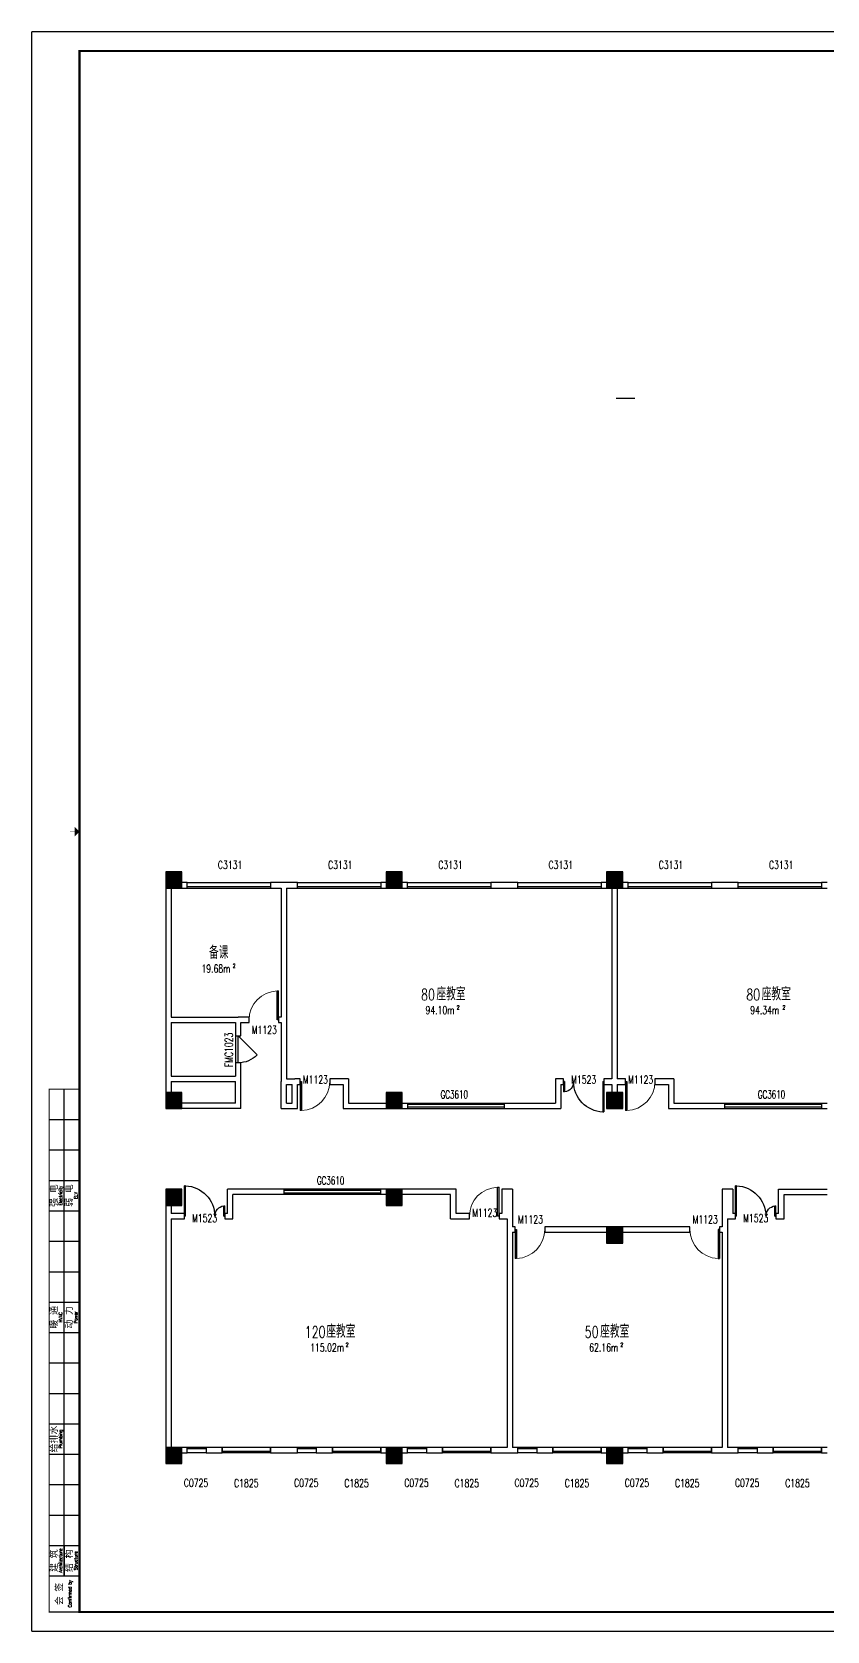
# Model space of a CAD drawing. Header units: millimetres. Extents: x 0 to 180559, y 0 to 202470.
# Drawn here: x 0 to 29574, y 74857 to 134316 of the extents above; entities that cross this region are included whole.
import ezdxf
from ezdxf.enums import TextEntityAlignment as Align

# ---------------------------------------------------------------- set-up
doc = ezdxf.new("R2010")
doc.units = ezdxf.units.MM
doc.linetypes.add('DASH', pattern=[0.35, 0.25, -0.1])
for name, color, linetype in [('0-PAVE', 156, 'Continuous'), ('COLUMN', 242, 'Continuous'), ('DOOR', 242, 'Continuous'), ('DOOR_FIRE', 4, 'Continuous'), ('DOOR_FIRE_TEXT', 7, 'Continuous'), ('FRAME', 7, 'Continuous'), ('PUB_HATCH', 8, 'Continuous'), ('SPACE', 7, 'Continuous'), ('WALL', 152, 'Continuous'), ('WINDOW', 122, 'Continuous'), ('WINDOW_TEXT', 7, 'Continuous')]:
    doc.layers.add(name, color=color, linetype=linetype)
doc.styles.add('_TCH_SPACE', font='SIMPLEX', dxfattribs={"height": 5, "bigfont": 'GBCBIG'})
doc.styles.add('_TCH_WINDOW', font='SIMPLEX', dxfattribs={"height": 3.5, "bigfont": 'GBCBIG'})
doc.styles.add('TKZ1_tjhts.shx', font='tjromant.shx', dxfattribs={"bigfont": 'tjhts.shx'})
doc.styles.add('TKZ2_tjkts.shx', font='tjromant.shx', dxfattribs={"bigfont": 'tjkts.shx'})
doc.styles.add('仿宋单线', font='tjromans.shx', dxfattribs={"width": 0.65, "bigfont": 'tjhztxt.shx'})

# ---------------------------------------------------------------- blocks, each defined once
blk = doc.blocks.new('TJAD_TK_A0_A')
at = {"layer": 'FRAME'}
for p, q in [((1188.88, 841.06), (-0.12, 841.06)), ((-0.12, 0.06), (-0.12, 841.06)), ((16.88, 29.06), (16.88, 285.06)), ((8.88, 269.06), (24.88, 269.06)), ((8.88, 253.06), (24.88, 253.06)), ((8.88, 237.06), (24.88, 237.06)), ((8.88, 221.06), (24.88, 221.06)), ((8.88, 205.06), (24.88, 205.06)), ((8.88, 189.06), (24.88, 189.06)), ((8.88, 173.06), (24.88, 173.06)), ((8.88, 157.06), (24.88, 157.06)), ((8.88, 141.06), (24.88, 141.06)), ((8.88, 125.06), (24.88, 125.06)), ((8.88, 109.06), (24.88, 109.06)), ((8.88, 93.06), (24.88, 93.06)), ((8.88, 77.06), (24.88, 77.06)), ((8.88, 61.06), (24.88, 61.06)), ((8.88, 45.06), (24.88, 45.06)), ((16.88, 45.06), (16.88, 29.06)), ((8.88, 29.06), (24.88, 29.06)), ((-0.12, 0.06), (1188.88, 0.06))]:
    blk.add_line(p, q, dxfattribs=at)
at = {"layer": 'FRAME', "const_width": 1.2}
blk.add_lwpolyline([(1178.88, 10.06), (1178.88, 831.06), (24.88, 831.06), (24.88, 10.06)], close=True, dxfattribs=at)
at = {"layer": 'FRAME'}
for points, const_width in [([(22.38, 420.56), (19.88, 420.56)], 0.3), ([(24.88, 10.06), (8.88, 10.06), (8.88, 285.06), (24.88, 285.06)], 0.6)]:
    blk.add_lwpolyline(points, dxfattribs=dict(at, const_width=const_width))
blk.add_solid([(22.38, 418.06), (22.38, 423.06), (24.88, 420.56)], dxfattribs=at)
at = {"style": 'TKZ1_tjhts.shx'}
for tag, p, height, flags in [('ClientChinese_001', (977.79, 443.57), 5, 8), ('ClientChinese_002', (1013.71, 434.65), 5, 8), ('DescriptionChineseA_001', (1089.55, 425.89), 3.6, 8), ('RevA', (1115.23, 424.56), 3, 8), ('ProjectNameChinese_001', (992.73, 296.22), 5, 8), ('SubProjectChinese_001', (1095.02, 282.68), 3, 8), ('SubProjectNo', (1158.66, 271.34), 3, 8), ('ApprovedBy', (1120.43, 250.26), 3.6, 8), ('ReviewedBy', (1120.43, 240.36), 3.6, 8), ('ApprovedBySignPos', (1139.55, 247.78), 3.6, 9), ('ReviewedBySignPos', (1139.55, 238.08), 3.6, 9), ('CheckedBy', (1120.43, 230.63), 3.6, 8), ('CheckedBySignPos', (1138.96, 228.13), 3.6, 9), ('PrincipalInCharge1', (1120.43, 219.88), 3.6, 8), ('PrincipalInCharge1SignPos', (1138.79, 217.18), 3.6, 9), ('PrincipalInCharge2', (1120.43, 210.44), 3.6, 8), ('PrincipalInCharge2SignPos', (1138.61, 207.69), 3.6, 9), ('DisciplineResponsible1', (1120.43, 200.15), 3.6, 8), ('DisciplineResponsible2', (1120.43, 190.13), 3.6, 8), ('DisciplineResponsible1SignPos', (1139.16, 197.4), 3.6, 9), ('DisciplineResponsible2SignPos', (1138.95, 187.58), 3.6, 9), ('DesignedBy1', (1120.43, 180.47), 3.6, 8), ('DesignedBy1SignPos', (1138.5, 177.67), 3.6, 9), ('DesignedBy2', (1120.43, 169.78), 3.6, 8), ('DesignedBy2SignPos', (1138.65, 167.23), 3.6, 9), ('DrawnBy', (1120.43, 160.19), 3.6, 8), ('DrawnBySignPos', (1138.65, 157.82), 3.6, 9), ('DisciplineChinese', (1119.24, 125.84), 3.6, 8), ('StageChinese', (1158.76, 125.37), 3.6, 8), ('DisciplineEnglish', (1119.42, 122.2), 2.2, 8), ('StageEnglish', (1158.94, 121.73), 2.2, 8), ('SheetNo', (1118.87, 114.03), 3, 8), ('Rev2', (1158.86, 113.56), 3, 8)]:
    blk.add_attdef(tag, p, '', height=height, dxfattribs=dict(at, flags=flags))
at = {"style": 'TKZ1_tjhts.shx', "width": 0.7, "flags": 8}
for tag, p, height in [('DateA', (1099.36, 424.56), 3), ('ProjectNo', (1119.31, 270.56), 3), ('ApprovedByDate', (1159.94, 250.39), 3.6), ('ReviewedByDate', (1159.94, 241), 3.6), ('CheckedByDate', (1159.94, 230.41), 3.6), ('PrincipalInCharge1Date', (1159.94, 220.36), 3.6), ('PrincipalInCharge2Date', (1159.94, 210.61), 3.6), ('DisciplineResponsible1Date', (1159.94, 200.05), 3.6), ('DisciplineResponsible2Date', (1159.94, 190.43), 3.6), ('DesignedBy1Date', (1159.94, 179.93), 3.6), ('DesignedBy2Date', (1159.94, 169.41), 3.6), ('DrawnByDate', (1159.94, 159.78), 3.6)]:
    blk.add_attdef(tag, p, '', height=height, dxfattribs=at)
at = {"style": 'TKZ1_tjhts.shx', "flags": 8}
for tag, height, p in [('DescriptionEnglishA', 2.2, (1150.82, 423.33)), ('ClientEnglish', 3, (1139.46, 390.63)), ('ProjectNameEnglish', 3, (1142.02, 290.26)), ('SubProjectEnglish', 2.2, (1148.76, 279.65)), ('SheetTitleEnglish', 3, (1142.79, 135.3))]:
    blk.add_attdef(tag, text='', height=height, dxfattribs=at).set_placement(p, align=Align.MIDDLE_CENTER)
at = {"style": 'TKZ1_tjhts.shx', "flags": 9}
for tag, p in [('Electricity3SignPos', (15.68, 269.92)), ('Electricity2SignPos', (15.71, 253.14)), ('ELV3SignPos', (23.47, 269.59)), ('Electricity1SignPos', (15.63, 237.78)), ('ELV2SignPos', (23.5, 252.81)), ('ELV1SignPos', (23.42, 237.46)), ('HVAC3SignPos', (14.96, 205.89)), ('Power3SignPos', (23.18, 205.92)), ('HVAC2SignPos', (15.13, 189.18)), ('Power2SignPos', (23.38, 189.51)), ('HVAC1SignPos', (15.89, 173.16)), ('Power1SignPos', (23.75, 173.22)), ('Plumbing3SignPos', (16.07, 141.15)), ('Structure7SignPos', (23.2, 141.11)), ('Structure6SignPos', (23, 125.87)), ('Plumbing2SignPos', (14.83, 125.62)), ('Plumbing1SignPos', (15.66, 109.11)), ('Structure5SignPos', (23, 110.08)), ('Structure4SignPos', (23, 93.78)), ('Architecture3SignPos', (16.07, 77.07)), ('Structure3SignPos', (22.74, 77.47)), ('Architecture2SignPos', (15.8, 61.24)), ('Structure2SignPos', (23.12, 62.01)), ('Architecture1SignPos', (16.88, 45.06)), ('Structure1SignPos', (23.11, 45.86))]:
    blk.add_attdef(tag, p, '', height=2.5, rotation=90, dxfattribs=at)
at = {"style": 'TKZ1_tjhts.shx', "flags": 8}
blk.add_attdef('SheetTitleChinese', text='', height=5, dxfattribs=at).set_placement((1140.42, 148.12), align=Align.TOP_CENTER)
at = {"layer": 'FRAME', "style": 'TKZ2_tjkts.shx'}
for s, p in [('强 电', (11.67, 229.06)), ('弱 电', (19.67, 229.06)), ('暖 通', (11.67, 165.06)), ('动 力', (19.67, 165.06)), ('给排水', (11.67, 101.06)), ('建 筑', (11.67, 37.06)), ('结 构', (19.67, 37.06)), ('会 签', (14.5, 19.56))]:
    blk.add_text(s, height=3.6, rotation=90, dxfattribs=at).set_placement(p, align=Align.MIDDLE_CENTER)
at = {"layer": 'FRAME', "style": 'TKZ2_tjkts.shx', "width": 0.8}
for s, p in [('Electricity', (14.9, 229.06)), ('ELV', (22.9, 229.06)), ('HVAC', (14.9, 165.06)), ('Power', (22.9, 165.06)), ('Plumbing', (14.9, 101.06)), ('Architecture', (14.9, 37.06)), ('Structure', (22.9, 37.06)), ('Confirmed by', (19.83, 19.67))]:
    blk.add_text(s, height=1.8, rotation=90, dxfattribs=at).set_placement(p, align=Align.MIDDLE_CENTER)
blk = doc.blocks.new('WD-HIGH')
at = {"layer": 'WINDOW'}
for p, q in [((1050564, 1525426), (1050564, 1525626)), ((1054164, 1525426), (1054164, 1525626))]:
    blk.add_line(p, q, dxfattribs=at)
at = {"layer": 'WINDOW', "linetype": 'DASH', "extrusion": (0, 0, -1)}
for p, q in [((1054164, 1525576), (1050564, 1525576)), ((1054164, 1525476), (1050564, 1525476))]:
    blk.add_line(p, q, dxfattribs=at)
at = {"layer": 'WINDOW_TEXT', "style": '仿宋单线', "width": 0.65}
blk.add_text('GC3610', height=300, dxfattribs=at).set_placement((1051788, 1525799))
blk = doc.blocks.new('$WINLIB2D$00000004')
at = {"color": 0}
for points in [[(-0.5, 0.5), (-0.5, -0.5)], [(-0.5, 0.5), (0.5, 0.5)], [(0.5, -0.5), (0.5, 0.5)], [(-0.5, 0.241), (0.5, 0.241)], [(-0.5, -0.5), (0.5, -0.5)]]:
    blk.add_lwpolyline(points, dxfattribs=at)
blk = doc.blocks.new('_FZH')
blk.add_lwpolyline([(-0.5, -0.5), (0.5, -0.5), (0.5, 0.5), (-0.5, 0.5)], close=True)
at = {"layer": 'PUB_HATCH'}
blk.add_solid([(-0.5, -0.5), (0.5, -0.5), (-0.5, 0.5), (0.5, 0.5)], dxfattribs=at)
blk = doc.blocks.new('$DorLib2D$00000001')
for p, q in [((0.45, 0.975), (0.5, 0.975)), ((0.45, 0), (0.45, 0.975)), ((0.5, 0), (0.5, 0.975)), ((0.5, 0), (0.45, 0))]:
    blk.add_line(p, q)
at = {"lineweight": 13}
blk.add_arc((0.475, 0), 0.975, 91.4693, 180, dxfattribs=at)
blk = doc.blocks.new('$DorLib2D$00000225')
at = {"color": 0}
for p, q in [((0.475, -0.001), (0.475, 0.752)), ((0.475, 0.752), (0.5, 0.752)), ((0.5, -0.001), (0.5, 0.752)), ((-0.5, 0), (-0.5, 0.252)), ((-0.475, 0.252), (-0.5, 0.252)), ((-0.475, 0), (-0.475, 0.252)), ((-0.475, 0), (-0.5, 0)), ((0.475, -0.001), (0.5, -0.001))]:
    blk.add_line(p, q, dxfattribs=at)
for centre, radius, start, end in [((0.505, -0.002), 0.755, 92.2493, 179.7238), ((-0.501, 0.003), 0.251, 359.7899, 84.0974)]:
    blk.add_arc(centre, radius, start, end, dxfattribs=at)
blk = doc.blocks.new('$DorLib2D$00000114')
at = {"color": 0}
blk.add_line((0.5, 0), (-0.207, 0.707), dxfattribs=at)
blk.add_arc((0.5, 0), 1, 135, 180, dxfattribs=at)

msp = doc.modelspace()

# ---------------------------------------------------------------- linework, layer by layer
at = {"layer": '0-PAVE', "ltscale": 20}
msp.add_line((21730, 120697), (22430, 120697), dxfattribs=at)
at = {"layer": 'DOOR_FIRE'}
msp.add_line((7674, 95985), (7674, 96985), dxfattribs=at)
at = {"layer": 'WALL'}
for p, q in [((4974, 102485), (4974, 97585)), ((5174, 102485), (5174, 97685)), ((5774, 102685), (5574, 102685)), ((5574, 102485), (5774, 102485)), ((5774, 102485), (5774, 102685)), ((9374, 102685), (8874, 102685)), ((8874, 102685), (8874, 102485)), ((8874, 102485), (9274, 102485)), ((9274, 102485), (9274, 97685)), ((9874, 102685), (9374, 102685)), ((9474, 102485), (9874, 102485)), ((9474, 102485), (9474, 97585)), ((9874, 102485), (9874, 102685)), ((13174, 102685), (12974, 102685)), ((12974, 102685), (12974, 102485)), ((12974, 102485), (13174, 102485)), ((13974, 102685), (13774, 102685)), ((13774, 102485), (13974, 102485)), ((13974, 102485), (13974, 102685)), ((18074, 102685), (17074, 102685)), ((17074, 102685), (17074, 102485)), ((17074, 102485), (18074, 102485)), ((18074, 102485), (18074, 102685)), ((21374, 102685), (21174, 102685)), ((21174, 102685), (21174, 102485)), ((21174, 102485), (21374, 102485)), ((21574, 102485), (21574, 95385)), ((21774, 102485), (21774, 95385)), ((22174, 102685), (21974, 102685)), ((21974, 102485), (22174, 102485)), ((22174, 102485), (22174, 102685)), ((26274, 102685), (25274, 102685)), ((25274, 102685), (25274, 102485)), ((25274, 102485), (26274, 102485)), ((26274, 102485), (26274, 102685)), ((29574, 102685), (29374, 102685)), ((29374, 102685), (29374, 102485)), ((29374, 102485), (29574, 102485)), ((4974, 97585), (4974, 95385)), ((5174, 97685), (7674, 97685)), ((8074, 97685), (7674, 97685)), ((8074, 97485), (8074, 97685)), ((9274, 97685), (9174, 97685)), ((9174, 97685), (9174, 97485)), ((9474, 97585), (9474, 95385)), ((5174, 97485), (7574, 97485)), ((5174, 97485), (5174, 95485)), ((7574, 97485), (7574, 96985)), ((7574, 96985), (7774, 96985)), ((7774, 97485), (8074, 97485)), ((7774, 96985), (7774, 97485)), ((9174, 97485), (9274, 97485)), ((9274, 97485), (9274, 95285)), ((7774, 95985), (7574, 95985)), ((7574, 95985), (7574, 95485)), ((7774, 95385), (7774, 95985)), ((4974, 95385), (4974, 94885)), ((5174, 95485), (7574, 95485)), ((5174, 95285), (7574, 95285)), ((5174, 95285), (5174, 94885)), ((7574, 94485), (7574, 95285)), ((7774, 94285), (7774, 95385)), ((9274, 94285), (9274, 95285)), ((9474, 95385), (9774, 95385)), ((9474, 95185), (9674, 95185)), ((9474, 94485), (9474, 95185)), ((9674, 94485), (9674, 95185)), ((9974, 95385), (9774, 95385)), ((9874, 94285), (9874, 95185)), ((9874, 95185), (9974, 95185)), ((9974, 95185), (9974, 95385)), ((11774, 95385), (11074, 95385)), ((11074, 95385), (11074, 95185)), ((11074, 95185), (11574, 95185)), ((11574, 95185), (11574, 94285)), ((11774, 95385), (11774, 94485)), ((19774, 95385), (19474, 95385)), ((19474, 95385), (19474, 94485)), ((19674, 95185), (19774, 95185)), ((19674, 95185), (19674, 94285)), ((19774, 95185), (19774, 95385)), ((21574, 95385), (21274, 95385)), ((21274, 95385), (21274, 95185)), ((21274, 95185), (21574, 95185)), ((21574, 95185), (21574, 94885)), ((22074, 95385), (21774, 95385)), ((21774, 95185), (22074, 95185)), ((21774, 95185), (21774, 94885)), ((22074, 95185), (22074, 95385)), ((23874, 95385), (23174, 95385)), ((23174, 95385), (23174, 95185)), ((23174, 95185), (23674, 95185)), ((23674, 95185), (23674, 94285)), ((23874, 95385), (23874, 94485)), ((7574, 94485), (5574, 94485)), ((7774, 94285), (5574, 94285)), ((9274, 94285), (9874, 94285)), ((9474, 94485), (9674, 94485)), ((11574, 94285), (13174, 94285)), ((11774, 94485), (13174, 94485)), ((13774, 94485), (19474, 94485)), ((13774, 94285), (19674, 94285)), ((23674, 94285), (29574, 94285)), ((23874, 94485), (29574, 94485)), ((5274, 90985), (5274, 90985)), ((7274, 90385), (7274, 91285)), ((13174, 91285), (7274, 91285)), ((7474, 90185), (7474, 91085)), ((13174, 91085), (7474, 91085)), ((15774, 91285), (13774, 91285)), ((15574, 91085), (13774, 91085)), ((15574, 90185), (15574, 91085)), ((15774, 90385), (15774, 91285)), ((17474, 91285), (17474, 90385)), ((17874, 91285), (17474, 91285)), ((17874, 91285), (17874, 90285)), ((25674, 91285), (25674, 90285)), ((26074, 91285), (25674, 91285)), ((26074, 91285), (26074, 90385)), ((27774, 90385), (27774, 91285)), ((27774, 91285), (29574, 91285)), ((27974, 90185), (27974, 91085)), ((27974, 91085), (29574, 91085)), ((4974, 90685), (4974, 90285)), ((5174, 90685), (5174, 90385)), ((5674, 90385), (5174, 90385)), ((5274, 90885), (5274, 90885)), ((5274, 90785), (5274, 90785)), ((5674, 90185), (5674, 90385)), ((7274, 90385), (7174, 90385)), ((7174, 90385), (7174, 90185)), ((16274, 90385), (15774, 90385)), ((16274, 90185), (16274, 90385)), ((17474, 90385), (17374, 90385)), ((17374, 90385), (17374, 90185)), ((26174, 90385), (26074, 90385)), ((26174, 90185), (26174, 90385)), ((27774, 90385), (27674, 90385)), ((27674, 90385), (27674, 90185)), ((4974, 90285), (4974, 81685)), ((5174, 90185), (5674, 90185)), ((5174, 90185), (5174, 81685)), ((7174, 90185), (7474, 90185)), ((15574, 90185), (16274, 90185)), ((17374, 90185), (17674, 90185)), ((17674, 90185), (17674, 89585)), ((17874, 90285), (17874, 89885)), ((17974, 89885), (17874, 89885)), ((17974, 89685), (17974, 89885)), ((21374, 89885), (19074, 89885)), ((19074, 89885), (19074, 89685)), ((24474, 89885), (21974, 89885)), ((24474, 89685), (24474, 89885)), ((25674, 89885), (25574, 89885)), ((25574, 89885), (25574, 89685)), ((25674, 90285), (25674, 89885)), ((25874, 90185), (26174, 90185)), ((25874, 90185), (25874, 89585)), ((27674, 90185), (27974, 90185)), ((17674, 89585), (17674, 81685)), ((17874, 89685), (17974, 89685)), ((17874, 89685), (17874, 81685)), ((19074, 89685), (21374, 89685)), ((21974, 89685), (24474, 89685)), ((25574, 89685), (25674, 89685)), ((25674, 89685), (25674, 81685)), ((25874, 89585), (25874, 81685)), ((5774, 81685), (5574, 81685)), ((5574, 81485), (5774, 81485)), ((5774, 81485), (5774, 81685)), ((7074, 81685), (6474, 81685)), ((6474, 81685), (6474, 81485)), ((6474, 81485), (7074, 81485)), ((7074, 81485), (7074, 81685)), ((9874, 81685), (8874, 81685)), ((8874, 81685), (8874, 81485)), ((8874, 81485), (9874, 81485)), ((9874, 81485), (9874, 81685)), ((11174, 81685), (10574, 81685)), ((10574, 81685), (10574, 81485)), ((10574, 81485), (11174, 81485)), ((11174, 81485), (11174, 81685)), ((13174, 81685), (12974, 81685)), ((12974, 81685), (12974, 81485)), ((12974, 81485), (13174, 81485)), ((13974, 81685), (13774, 81685)), ((13774, 81485), (13974, 81485)), ((13974, 81485), (13974, 81685)), ((15274, 81685), (14674, 81685)), ((14674, 81685), (14674, 81485)), ((14674, 81485), (15274, 81485)), ((15274, 81485), (15274, 81685)), ((17674, 81685), (17074, 81685)), ((17074, 81685), (17074, 81485)), ((17074, 81485), (17574, 81485)), ((17574, 81485), (18074, 81485)), ((18074, 81685), (17874, 81685)), ((18074, 81485), (18074, 81685)), ((19374, 81685), (18774, 81685)), ((18774, 81685), (18774, 81485)), ((18774, 81485), (19374, 81485)), ((19374, 81485), (19374, 81685)), ((21374, 81685), (21174, 81685)), ((21174, 81685), (21174, 81485)), ((21174, 81485), (21374, 81485)), ((22174, 81685), (21974, 81685)), ((21974, 81485), (22174, 81485)), ((22174, 81485), (22174, 81685)), ((23474, 81685), (22874, 81685)), ((22874, 81685), (22874, 81485)), ((22874, 81485), (23474, 81485)), ((23474, 81485), (23474, 81685)), ((25674, 81685), (25274, 81685)), ((25274, 81685), (25274, 81485)), ((25274, 81485), (25774, 81485)), ((25774, 81485), (26274, 81485)), ((26274, 81685), (25874, 81685)), ((26274, 81485), (26274, 81685)), ((27574, 81685), (26974, 81685)), ((26974, 81685), (26974, 81485)), ((26974, 81485), (27574, 81485)), ((27574, 81485), (27574, 81685)), ((29574, 81685), (29374, 81685)), ((29374, 81685), (29374, 81485)), ((29374, 81485), (29574, 81485))]:
    msp.add_line(p, q, dxfattribs=at)
at = {"layer": 'WINDOW', "ltscale": 20}
msp.add_lwpolyline([(7574, 96985), (7574, 95985)], dxfattribs=at)

# ---------------------------------------------------------------- block references
at = {"layer": 'COLUMN', "xscale": 600}
for p, yscale, zscale in [((5274, 102785), 600, 600), ((13474, 102785), 600, 600), ((21674, 102785), 600, 600), ((5274, 94585), 600, 600), ((13474, 94585), 600, 600), ((21674, 94585), 600, 600), ((5274, 90985), 600, 600), ((13474, 90985), 600, 600), ((21674, 89585), 599.999999725027, 599.999999725027), ((5274, 81385), 600, 600), ((13474, 81385), 600, 600), ((21674, 81385), 600, 600)]:
    msp.add_blockref('_FZH', p, dxfattribs=dict(at, yscale=yscale, zscale=zscale))
at = {"layer": 'DOOR'}
ref = msp.add_blockref('$DorLib2D$00000001', (8624, 97585), dxfattribs=dict(at, xscale=1100, yscale=1100, zscale=1100))
ref.add_attrib('A', 'M1123', (8174, 97061), dxfattribs={"layer": 'WINDOW_TEXT', "ltscale": 20, "height": 297.5, "style": '_TCH_WINDOW', "width": 0.705882})
ref = msp.add_blockref('$DorLib2D$00000001', (10524, 95285), dxfattribs=dict(at, xscale=-1100, yscale=-1100, zscale=-1100))
ref.add_attrib('A', 'M1123', (10074, 95211), dxfattribs={"layer": 'WINDOW_TEXT', "ltscale": 20, "height": 297.5, "style": '_TCH_WINDOW', "width": 0.705882})
ref = msp.add_blockref('$DorLib2D$00000225', (20524, 95285), dxfattribs=dict(at, xscale=-1500, yscale=1500, zscale=-1500, rotation=180))
ref.add_attrib('A', 'M1523', (20054, 95211), dxfattribs={"layer": 'WINDOW_TEXT', "ltscale": 20, "height": 297.5, "style": '_TCH_WINDOW', "width": 0.705882})
ref = msp.add_blockref('$DorLib2D$00000001', (22624, 95285), dxfattribs=dict(at, xscale=-1100, yscale=-1100, zscale=-1100))
ref.add_attrib('A', 'M1123', (22174, 95211), dxfattribs={"layer": 'WINDOW_TEXT', "ltscale": 20, "height": 297.5, "style": '_TCH_WINDOW', "width": 0.705882})
ref = msp.add_blockref('$DorLib2D$00000225', (6424, 90285), dxfattribs=dict(at, xscale=-1500, yscale=1500, zscale=-1500))
ref.add_attrib('A', 'M1523', (5954, 90061), dxfattribs={"layer": 'WINDOW_TEXT', "ltscale": 20, "height": 297.5, "style": '_TCH_WINDOW', "width": 0.705882})
ref = msp.add_blockref('$DorLib2D$00000001', (16824, 90285), dxfattribs=dict(at, xscale=-1100, yscale=-1100, zscale=-1100, rotation=180.0000000037844))
ref.add_attrib('A', 'M1123', (16374, 90261), dxfattribs={"layer": 'WINDOW_TEXT', "ltscale": 20, "height": 297.5, "rotation": 0, "style": '_TCH_WINDOW', "width": 0.705882})
ref = msp.add_blockref('$DorLib2D$00000225', (26924, 90285), dxfattribs=dict(at, xscale=-1500, yscale=1500, zscale=-1500))
ref.add_attrib('A', 'M1523', (26454, 90061), dxfattribs={"layer": 'WINDOW_TEXT', "ltscale": 20, "height": 297.5, "style": '_TCH_WINDOW', "width": 0.705882})
ref = msp.add_blockref('$DorLib2D$00000001', (18524, 89785), dxfattribs=dict(at, xscale=1100, yscale=1100, zscale=1100, rotation=180))
ref.add_attrib('A', 'M1123', (18074, 90012), dxfattribs={"layer": 'WINDOW_TEXT', "ltscale": 20, "height": 297.5, "style": '_TCH_WINDOW', "width": 0.705882})
ref = msp.add_blockref('$DorLib2D$00000001', (25024, 89785), dxfattribs=dict(at, xscale=-1100, yscale=1100, zscale=-1100, rotation=180))
ref.add_attrib('A', 'M1123', (24574, 90012), dxfattribs={"layer": 'WINDOW_TEXT', "ltscale": 20, "height": 297.5, "style": '_TCH_WINDOW', "width": 0.705882})
at = {"layer": 'DOOR_FIRE'}
ref = msp.add_blockref('$DorLib2D$00000114', (7674, 96485), dxfattribs=dict(at, xscale=1000, yscale=-1000, zscale=200, rotation=90))
ref.add_attrib('A', 'FMC1023', (7470, 95820), dxfattribs={"layer": 'DOOR_FIRE_TEXT', "ltscale": 20, "height": 297.5, "rotation": 90, "style": '_TCH_WINDOW', "width": 0.705882})
at = {"layer": 'FRAME', "xscale": 70.7, "yscale": 70.7, "zscale": 70.7}
msp.add_blockref('TJAD_TK_A0_A', (9, 74853), dxfattribs=at)
at = {"layer": 'WINDOW'}
ref = msp.add_blockref('$WINLIB2D$00000004', (7324, 102585), dxfattribs=dict(at, xscale=-3100, yscale=200, zscale=-3100, rotation=180))
ref.add_attrib('A', 'C3131', (6914, 103196), dxfattribs={"layer": 'WINDOW_TEXT', "ltscale": 20, "height": 297.5, "style": '_TCH_WINDOW', "width": 0.705882})
ref = msp.add_blockref('$WINLIB2D$00000004', (11424, 102585), dxfattribs=dict(at, xscale=-3100, yscale=200, zscale=-3100, rotation=180))
ref.add_attrib('A', 'C3131', (11014, 103196), dxfattribs={"layer": 'WINDOW_TEXT', "ltscale": 20, "height": 297.5, "style": '_TCH_WINDOW', "width": 0.705882})
ref = msp.add_blockref('$WINLIB2D$00000004', (15524, 102585), dxfattribs=dict(at, xscale=-3100, yscale=200, zscale=-3100, rotation=180.000000000013))
ref.add_attrib('A', 'C3131', (15114, 103196), dxfattribs={"layer": 'WINDOW_TEXT', "ltscale": 20, "height": 297.5, "style": '_TCH_WINDOW', "width": 0.705882})
ref = msp.add_blockref('$WINLIB2D$00000004', (19624, 102585), dxfattribs=dict(at, xscale=-3100, yscale=200, zscale=-3100, rotation=180.000000000013))
ref.add_attrib('A', 'C3131', (19214, 103196), dxfattribs={"layer": 'WINDOW_TEXT', "ltscale": 20, "height": 297.5, "style": '_TCH_WINDOW', "width": 0.705882})
ref = msp.add_blockref('$WINLIB2D$00000004', (23724, 102585), dxfattribs=dict(at, xscale=-3100, yscale=200, zscale=-3100, rotation=180.0000000000114))
ref.add_attrib('A', 'C3131', (23314, 103196), dxfattribs={"layer": 'WINDOW_TEXT', "ltscale": 20, "height": 297.5, "style": '_TCH_WINDOW', "width": 0.705882})
ref = msp.add_blockref('$WINLIB2D$00000004', (27824, 102585), dxfattribs=dict(at, xscale=-3100, yscale=200, zscale=-3100, rotation=180.0000000000114))
ref.add_attrib('A', 'C3131', (27414, 103196), dxfattribs={"layer": 'WINDOW_TEXT', "ltscale": 20, "height": 297.5, "style": '_TCH_WINDOW', "width": 0.705882})
for p in [(-1036589, -1431141), (-1024789, -1431141), (-1041189, -1434341)]:
    msp.add_blockref('WD-HIGH', p, dxfattribs=at)
ref = msp.add_blockref('$WINLIB2D$00000004', (6124, 81585), dxfattribs=dict(at, xscale=-700, yscale=200, zscale=-700))
ref.add_attrib('A', 'C0725', (5649, 80217), dxfattribs={"layer": 'WINDOW_TEXT', "ltscale": 20, "height": 297.5, "style": '_TCH_WINDOW', "width": 0.705882})
ref = msp.add_blockref('$WINLIB2D$00000004', (7974, 81585), dxfattribs=dict(at, xscale=-1800, yscale=-200, zscale=-1800))
ref.add_attrib('A', 'C1825', (7519, 80207), dxfattribs={"layer": 'WINDOW_TEXT', "ltscale": 20, "height": 297.5, "style": '_TCH_WINDOW', "width": 0.705882})
ref = msp.add_blockref('$WINLIB2D$00000004', (10224, 81585), dxfattribs=dict(at, xscale=-700, yscale=200, zscale=-700))
ref.add_attrib('A', 'C0725', (9749, 80217), dxfattribs={"layer": 'WINDOW_TEXT', "ltscale": 20, "height": 297.5, "style": '_TCH_WINDOW', "width": 0.705882})
ref = msp.add_blockref('$WINLIB2D$00000004', (12074, 81585), dxfattribs=dict(at, xscale=-1800, yscale=-200, zscale=-1800))
ref.add_attrib('A', 'C1825', (11619, 80207), dxfattribs={"layer": 'WINDOW_TEXT', "ltscale": 20, "height": 297.5, "style": '_TCH_WINDOW', "width": 0.705882})
ref = msp.add_blockref('$WINLIB2D$00000004', (14324, 81585), dxfattribs=dict(at, xscale=-700, yscale=200, zscale=-700))
ref.add_attrib('A', 'C0725', (13849, 80217), dxfattribs={"layer": 'WINDOW_TEXT', "ltscale": 20, "height": 297.5, "style": '_TCH_WINDOW', "width": 0.705882})
ref = msp.add_blockref('$WINLIB2D$00000004', (16174, 81585), dxfattribs=dict(at, xscale=-1800, yscale=-200, zscale=-1800))
ref.add_attrib('A', 'C1825', (15719, 80207), dxfattribs={"layer": 'WINDOW_TEXT', "ltscale": 20, "height": 297.5, "style": '_TCH_WINDOW', "width": 0.705882})
ref = msp.add_blockref('$WINLIB2D$00000004', (18424, 81585), dxfattribs=dict(at, xscale=-700, yscale=200, zscale=-700))
ref.add_attrib('A', 'C0725', (17949, 80217), dxfattribs={"layer": 'WINDOW_TEXT', "ltscale": 20, "height": 297.5, "style": '_TCH_WINDOW', "width": 0.705882})
ref = msp.add_blockref('$WINLIB2D$00000004', (20274, 81585), dxfattribs=dict(at, xscale=-1800, yscale=-200, zscale=-1800))
ref.add_attrib('A', 'C1825', (19819, 80207), dxfattribs={"layer": 'WINDOW_TEXT', "ltscale": 20, "height": 297.5, "style": '_TCH_WINDOW', "width": 0.705882})
ref = msp.add_blockref('$WINLIB2D$00000004', (22524, 81585), dxfattribs=dict(at, xscale=-700, yscale=200, zscale=-700))
ref.add_attrib('A', 'C0725', (22049, 80217), dxfattribs={"layer": 'WINDOW_TEXT', "ltscale": 20, "height": 297.5, "style": '_TCH_WINDOW', "width": 0.705882})
ref = msp.add_blockref('$WINLIB2D$00000004', (24374, 81585), dxfattribs=dict(at, xscale=-1800, yscale=-200, zscale=-1800))
ref.add_attrib('A', 'C1825', (23919, 80207), dxfattribs={"layer": 'WINDOW_TEXT', "ltscale": 20, "height": 297.5, "style": '_TCH_WINDOW', "width": 0.705882})
ref = msp.add_blockref('$WINLIB2D$00000004', (26624, 81585), dxfattribs=dict(at, xscale=-700, yscale=200, zscale=-700))
ref.add_attrib('A', 'C0725', (26149, 80217), dxfattribs={"layer": 'WINDOW_TEXT', "ltscale": 20, "height": 297.5, "style": '_TCH_WINDOW', "width": 0.705882})
ref = msp.add_blockref('$WINLIB2D$00000004', (28474, 81585), dxfattribs=dict(at, xscale=-1800, yscale=-200, zscale=-1800))
ref.add_attrib('A', 'C1825', (28019, 80207), dxfattribs={"layer": 'WINDOW_TEXT', "ltscale": 20, "height": 297.5, "style": '_TCH_WINDOW', "width": 0.705882})

# ---------------------------------------------------------------- texts
at = {"layer": 'SPACE', "style": '_TCH_SPACE'}
for s, p in [('备课', (6586, 99850)), ('座教室', (15045, 98309)), ('座教室', (27143, 98309)), ('座教室', (10948, 85762)), ('座教室', (21134, 85762))]:
    msp.add_text(s, height=482.3, dxfattribs=at).set_placement(p)
at = {"layer": 'SPACE', "style": '_TCH_SPACE', "width": 0.705882}
for s, height, p in [('19.68m', 297.5, (6303, 99338)), ('2', 149, (7463, 99513)), ('80', 425, (14474, 98309)), ('80', 425, (26571, 98309)), ('2', 149, (15799, 97972)), ('2', 149, (27917, 97972)), ('94.10m', 297.5, (14639, 97797)), ('94.34m', 297.5, (26717, 97797)), ('120', 425, (10148, 85762)), ('50', 425, (20562, 85762)), ('115.02m', 297.5, (10348, 85250)), ('2', 149, (11668, 85425)), ('62.16m', 297.5, (20728, 85250)), ('2', 149, (21888, 85425))]:
    msp.add_text(s, height=height, dxfattribs=at).set_placement(p)

doc.saveas('drawing.dxf')
